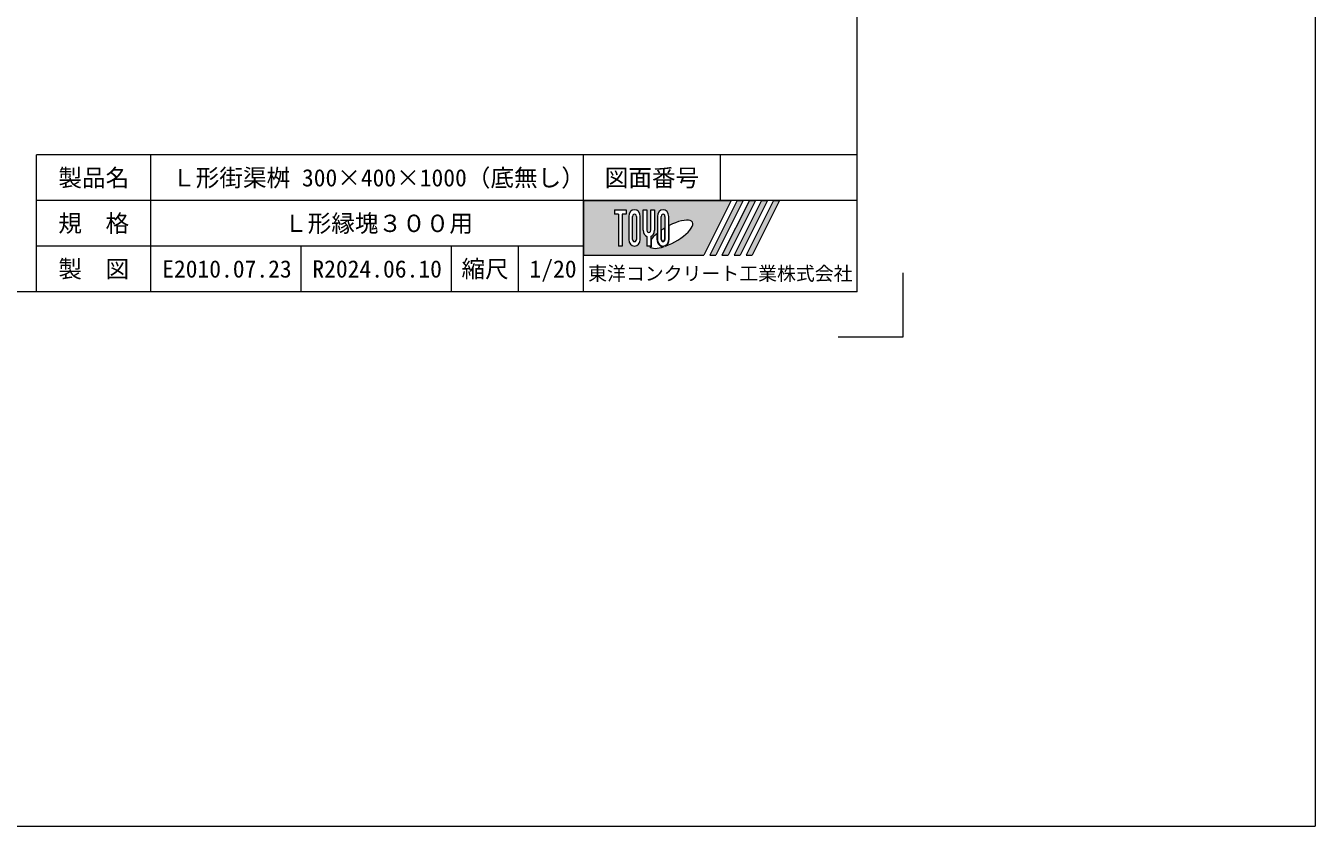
# Model space of a CAD drawing. Units: millimetres at full size; details may follow other scales. Extents: x 26939 to 38479, y -4931 to 4101.
# Drawn here: x 35650 to 38479, y -4931 to -3175 of the extents above; entities that cross this region are included whole.
import ezdxf
from ezdxf.enums import TextEntityAlignment as Align

# ---------------------------------------------------------------- set-up
doc = ezdxf.new("R2010")
doc.units = ezdxf.units.MM
doc.header["$LTSCALE"] = 15
doc.layers.add('Defpoints_7', color=1, linetype='Continuous', lineweight=13)
doc.layers.add('枠', color=5, linetype='Continuous', lineweight=5)
doc.styles.add('ＭＳ ゴシック', font='')
doc.styles.get('ＭＳ ゴシック').set_extended_font_data('MS Gothic')

msp = doc.modelspace()

# ---------------------------------------------------------------- hatches: boundary and pattern name
at = {"layer": '枠'}
h = msp.add_hatch(color=7, dxfattribs=at)
h.paths.add_polyline_path([(36874.25, -3558.01), (36874.25, -3678.01), (37138.25, -3678.01), (37198.25, -3558.01)])
edge = h.paths.add_edge_path(flags=16)
edge.add_ellipse((37065.93, -3631.88), major_axis=(47.01585, 26.31662), ratio=0.3471473395109996, start_angle=-144.3112156939568, end_angle=72.18990356030906, ccw=False)
edge.add_ellipse((37048.52, -3643.25), major_axis=(-0, 16), ratio=0.8463541875, start_angle=-160.70345584570413, end_angle=-90.00000000003904)
edge.add_line((37062.06, -3643.25), (37062.06, -3612.75))
edge = h.paths.add_edge_path(flags=16)
edge.add_ellipse((37048.52, -3592.78), major_axis=(-0, 14.76923), ratio=0.8463541534423831, start_angle=-90.00000000000944, end_angle=89.99999999999056, ccw=False)
edge.add_line((37061.02, -3592.78), (37061.02, -3643.25))
edge.add_ellipse((37048.52, -3643.25), major_axis=(-0, 14.76923), ratio=0.8463541534423831, start_angle=90.00000000001467, end_angle=-89.99999999998585, ccw=False)
edge.add_line((37036.02, -3643.25), (37036.02, -3592.78))
edge = h.paths.add_edge_path(flags=16)
edge.add_line((37052.68, -3592.78), (37052.68, -3643.25))
edge.add_ellipse((37048.52, -3643.25), major_axis=(-0, 4.92308), ratio=0.8463542211507153, start_angle=89.99999999992781, end_angle=-90.00000000007208, ccw=False)
edge.add_line((37044.35, -3643.25), (37044.35, -3592.78))
edge.add_ellipse((37048.52, -3592.78), major_axis=(-0, 4.92308), ratio=0.8463542211507153, start_angle=-90.00000000006617, end_angle=89.99999999993406, ccw=False)
edge = h.paths.add_edge_path(flags=16)
edge.add_line((37051.64, -3618.58), (37051.64, -3643.25))
edge.add_ellipse((37048.52, -3643.25), major_axis=(0, 3.69231), ratio=0.8463540961371586, start_angle=90.0000000001296, end_angle=-89.99999999987, ccw=False)
edge.add_line((37045.39, -3643.25), (37045.39, -3622.62))
edge.add_ellipse((37065.93, -3631.88), major_axis=(47.01585, 26.31662), ratio=0.3471473395109996, start_angle=107.7917415202894, end_angle=126.47131839507071, ccw=False)
edge = h.paths.add_edge_path(flags=16)
edge.add_line((37029.77, -3578.01), (37029.77, -3623.25))
edge.add_ellipse((37017.27, -3623.25), major_axis=(0, 14.76923), ratio=0.8463541534423831, start_angle=-163.34116673753772, end_angle=-89.99999999999051, ccw=False)
edge.add_line((37021.43, -3637.17), (37021.43, -3658.01))
edge.add_line((37021.43, -3658.01), (37013.1, -3658.01))
edge.add_line((37013.1, -3658.01), (37013.1, -3637.17))
edge.add_ellipse((37017.27, -3623.25), major_axis=(-0, 14.76923), ratio=0.8463541534423831, start_angle=89.99999999999056, end_angle=163.3411667375377, ccw=False)
edge.add_line((37004.77, -3623.25), (37004.77, -3578.01))
edge.add_line((37004.77, -3578.01), (37013.1, -3578.01))
edge.add_line((37013.1, -3578.01), (37013.1, -3623.25))
edge.add_ellipse((37017.27, -3623.25), major_axis=(-0, 4.92308), ratio=0.8463542211507153, start_angle=90.00000000001877, end_angle=-89.9999999999812)
edge.add_line((37021.43, -3623.25), (37021.43, -3578.01))
edge.add_line((37021.43, -3578.01), (37029.77, -3578.01))
edge = h.paths.add_edge_path(flags=16)
edge.add_line((37034.97, -3630.51), (37034.97, -3643.25))
edge.add_ellipse((37048.52, -3643.25), major_axis=(-0, 16), ratio=0.8463541875, start_angle=90.00000000001344, end_angle=-171.54426984634935)
edge.add_ellipse((37065.93, -3631.88), major_axis=(47.01585, 26.31662), ratio=0.3471473395109996, start_angle=-178.64953570900536, end_angle=-148.29244183215928, ccw=False)
edge.add_line((37019.64, -3659.25), (37022.47, -3659.25))
edge.add_line((37022.47, -3659.25), (37022.47, -3643.64))
edge.add_ellipse((37065.93, -3631.88), major_axis=(47.01585, 26.31662), ratio=0.3471473395109996, start_angle=148.2191201727365, end_angle=165.9081215457088, ccw=False)
edge = h.paths.add_edge_path(flags=16)
edge.add_ellipse((36986.02, -3592.78), major_axis=(0, 14.76923), ratio=0.8463541534423831, start_angle=-89.99999999995276, end_angle=90.00000000004701, ccw=False)
edge.add_line((36998.52, -3592.78), (36998.52, -3643.25))
edge.add_ellipse((36986.02, -3643.25), major_axis=(-0, 14.76923), ratio=0.8463541534423831, start_angle=89.99999999998647, end_angle=-90.00000000001421, ccw=False)
edge.add_line((36973.52, -3643.25), (36973.52, -3592.78))
edge = h.paths.add_edge_path(flags=16)
edge.add_line((36990.18, -3592.78), (36990.18, -3643.25))
edge.add_ellipse((36986.02, -3643.25), major_axis=(-0, 4.92308), ratio=0.8463542211507153, start_angle=90.0000000000125, end_angle=-89.99999999998698, ccw=False)
edge.add_line((36981.85, -3643.25), (36981.85, -3592.78))
edge.add_ellipse((36986.02, -3592.78), major_axis=(-0, 4.92308), ratio=0.8463542211507153, start_angle=-90.00000000006617, end_angle=89.99999999993406, ccw=False)
h.paths.add_polyline_path([(36967.27, -3578.01), (36967.27, -3587.86), (36958.93, -3587.86), (36958.93, -3658.01), (36950.6, -3658.01), (36950.6, -3587.86), (36942.27, -3587.86), (36942.27, -3578.01)], flags=16)
for points in [[(37151.45, -3678.01), (37164.65, -3678.01), (37224.65, -3558.01), (37211.45, -3558.01)], [(37251.05, -3558.01), (37237.85, -3558.01), (37177.85, -3678.01), (37191.05, -3678.01)], [(37277.45, -3558.01), (37264.25, -3558.01), (37204.25, -3678.01), (37217.45, -3678.01)], [(37303.85, -3558.01), (37290.65, -3558.01), (37230.65, -3678.01), (37243.85, -3678.01)]]:
    msp.add_hatch(color=7, dxfattribs=at).paths.add_polyline_path(points)

# ---------------------------------------------------------------- linework, layer by layer
at = {"layer": 'Defpoints_7'}
for p, q in [((37574.25, -3716.59), (37574.25, -3858.01)), ((37574.25, -3858.01), (37432.83, -3858.01))]:
    msp.add_line(p, q, dxfattribs=at)
at = {"layer": '枠', "color": 1, "lineweight": 9}
for p in [(38479.33, 4101.1), (26939, -4930.57)]:
    msp.add_line(p, (38479.33, -4930.57), dxfattribs=at)
at = {"layer": '枠', "lineweight": 20}
for p, q in [((37474.25, -3758.01), (37474.25, 1741.99)), ((37474.25, -3458.01), (35674.25, -3458.01)), ((35674.25, -3758.01), (35674.25, -3458.01)), ((35925, -3758.01), (35925, -3458.01)), ((36874.25, -3758.01), (36874.25, -3458.01)), ((37174.25, -3558.01), (37174.25, -3458.01)), ((37474.25, -3558.01), (35674.25, -3558.01)), ((36874.25, -3658.01), (35674.25, -3658.01)), ((36254.54, -3758.01), (36254.54, -3658.01)), ((36584.07, -3758.01), (36584.07, -3658.01)), ((36731.69, -3758.01), (36731.69, -3658.01)), ((37474.25, -3758.01), (33714.25, -3758.01))]:
    msp.add_line(p, q, dxfattribs=at)
at = {"layer": '枠'}
for p, q in [((36874.25, -3558.01), (37198.25, -3558.01)), ((36874.25, -3558.01), (36874.25, -3678.01)), ((37198.25, -3558.01), (37138.25, -3678.01)), ((37211.45, -3558.01), (37151.45, -3678.01)), ((37224.65, -3558.01), (37164.65, -3678.01)), ((37237.85, -3558.01), (37177.85, -3678.01)), ((37251.05, -3558.01), (37191.05, -3678.01)), ((37264.25, -3558.01), (37204.25, -3678.01)), ((37211.45, -3558.01), (37224.65, -3558.01)), ((37277.45, -3558.01), (37217.45, -3678.01)), ((37290.65, -3558.01), (37230.65, -3678.01)), ((37237.85, -3558.01), (37251.05, -3558.01)), ((37303.85, -3558.01), (37243.85, -3678.01)), ((37264.25, -3558.01), (37277.45, -3558.01)), ((37290.65, -3558.01), (37303.85, -3558.01)), ((36942.27, -3578.01), (36967.27, -3578.01)), ((36942.27, -3578.01), (36942.27, -3587.86)), ((36950.6, -3587.86), (36942.27, -3587.86)), ((36950.6, -3587.86), (36950.6, -3658.01)), ((36967.27, -3587.86), (36958.93, -3587.86)), ((36958.93, -3587.86), (36958.93, -3658.01)), ((36967.27, -3578.01), (36967.27, -3587.86)), ((37004.77, -3623.25), (37004.77, -3578.01)), ((37004.77, -3578.01), (37013.1, -3578.01)), ((37013.1, -3578.01), (37013.1, -3623.25)), ((37021.43, -3623.25), (37021.43, -3578.01)), ((37021.43, -3578.01), (37029.77, -3578.01)), ((37029.77, -3578.01), (37029.77, -3623.25)), ((36973.52, -3592.78), (36973.52, -3643.25)), ((36981.85, -3643.25), (36981.85, -3592.78)), ((36990.18, -3592.78), (36990.18, -3643.25)), ((36998.52, -3643.25), (36998.52, -3592.78)), ((37036.02, -3592.78), (37036.02, -3643.25)), ((37044.35, -3643.25), (37044.35, -3592.78)), ((37051.64, -3618.58), (37051.64, -3643.25)), ((37052.68, -3592.78), (37052.68, -3643.25)), ((37061.02, -3643.25), (37061.02, -3592.78)), ((37062.06, -3643.25), (37062.06, -3612.75)), ((37013.1, -3637.17), (37013.1, -3658.01)), ((37021.43, -3637.17), (37021.43, -3658.01)), ((37022.47, -3643.64), (37022.47, -3659.25)), ((37034.97, -3630.51), (37034.97, -3643.25)), ((37045.39, -3643.25), (37045.39, -3622.62)), ((36958.93, -3658.01), (36950.6, -3658.01)), ((37021.43, -3658.01), (37013.1, -3658.01)), ((37019.64, -3659.25), (37022.47, -3659.25)), ((36874.25, -3678.01), (37138.25, -3678.01)), ((37151.45, -3678.01), (37164.65, -3678.01)), ((37177.85, -3678.01), (37191.05, -3678.01)), ((37204.25, -3678.01), (37217.45, -3678.01)), ((37230.65, -3678.01), (37243.85, -3678.01))]:
    msp.add_line(p, q, dxfattribs=at)
for centre, major_axis, ratio, start_param, end_param in [((36986.02, -3592.78), (0, 14.76923), 0.846354, 4.712388980385388, 7.853981633975177), ((36986.02, -3592.78), (-0, 4.92308), 0.846354, 4.712388980383713, 7.8539816339735085), ((37048.52, -3592.78), (-0, 14.76923), 0.846354, 4.71238898038455, 7.853981633974343), ((37048.52, -3592.78), (-0, 4.92308), 0.846354, 4.712388980383713, 7.8539816339735085), ((37065.93, -3631.88), (47.01585, 26.31662), 0.347147, 1.6817405097970581, 1.8219833196615682), ((37065.93, -3631.88), (47.01585, 26.31662), 0.347147, 4.262185332381536, 7.742916281338581), ((36986.02, -3643.25), (-0, 14.76923), 0.846354, 1.5707963267946956, 4.712388980384479), ((36986.02, -3643.25), (-0, 4.92308), 0.846354, 1.5707963267950813, 4.712388980384882), ((37017.27, -3623.25), (-0, 14.76923), 0.846354, 1.5707963267947567, 2.8017557441349155), ((37017.27, -3623.25), (-0, 4.92308), 0.846354, 1.570796326795174, 4.712388980384968), ((37017.27, -3623.25), (0, 14.76923), 0.846354, 3.481429563044671, 4.71238898038483), ((37065.93, -3631.88), (47.01585, 26.31662), 0.347147, 2.0815196641224487, 2.515512607316709), ((37048.52, -3643.25), (-0, 16), 0.846354, 1.5707963267950953, 3.3154678663290547), ((37048.52, -3643.25), (-0, 14.76923), 0.846354, 1.5707963267951128, 4.712388980384899), ((37048.52, -3643.25), (-0, 4.92308), 0.846354, 1.5707963267938299, 4.712388980383626), ((37048.52, -3643.25), (0, 3.69231), 0.846354, 1.5707963267968108, 4.712388980386608), ((37048.52, -3643.25), (-0, 16), 0.846354, 3.533843800014591, 4.712388980384113), ((37065.93, -3631.88), (47.01585, 26.31662), 0.347147, 3.2093975090571134, 4.200445063285341)]:
    msp.add_ellipse(centre, major_axis=major_axis, ratio=ratio, start_param=start_param, end_param=end_param, dxfattribs=at)

# ---------------------------------------------------------------- texts
at = {"layer": '枠', "color": 7, "style": 'ＭＳ ゴシック'}
for s, height, p in [('製品名', 37.98, (35799.63, -3508.01)), ('Ｌ形街渠桝 300×400×1000（底無し）', 37.98, (36424.25, -3508.01)), ('図面番号', 37.98, (37024.25, -3508.01)), ('規\u3000格', 37.98, (35799.63, -3608.01)), ('Ｌ形縁塊３００用', 37.98, (36424.25, -3608.01)), ('製\u3000図', 37.98, (35799.63, -3708.01)), ('E2010.07.23', 37.98, (36091.72, -3708.01)), ('R2024.06.10', 37.98, (36421.25, -3708.01)), ('縮尺', 37.98, (36658.04, -3708.01)), ('1/20', 37.98, (36807.21, -3708.01)), ('東洋コンクリート工業株式会社', 30.38, (37174.25, -3718.01))]:
    msp.add_text(s, height=height, dxfattribs=at).set_placement(p, align=Align.MIDDLE_CENTER)

doc.saveas('drawing.dxf')
